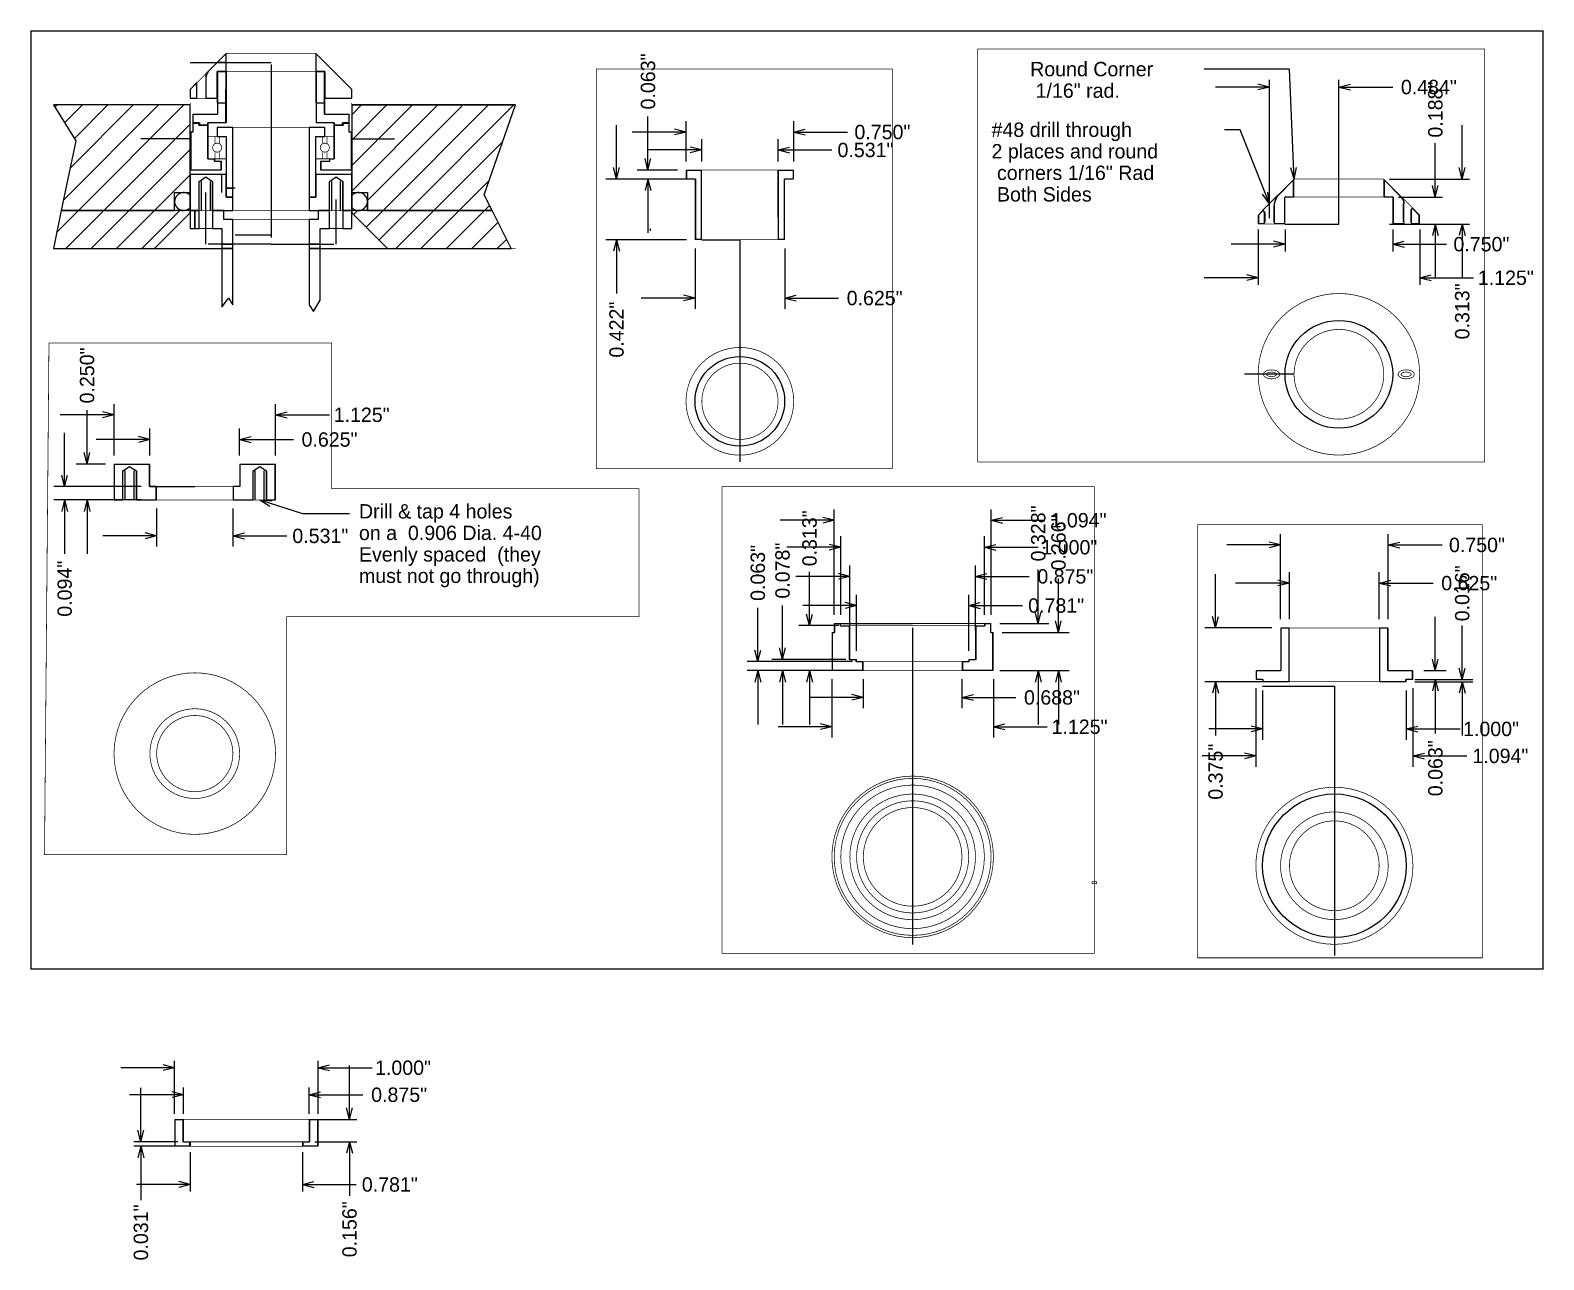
# Model space of a CAD drawing. Extents: x 6.1 to 72.1, y 39.6 to 86.4.
# Drawn here: x 6.09 to 16.63, y 39.6 to 48.16 of the extents above; entities that cross this region are included whole.
import ezdxf
from ezdxf.enums import TextEntityAlignment as Align

# ---------------------------------------------------------------- set-up
doc = ezdxf.new("R2010")
doc.units = 0
doc.linetypes.add('DOTS', pattern=[0])
doc.layers.add('LAYER01', color=7, linetype='CONTINUOUS')

# ---------------------------------------------------------------- blocks, each defined once
blk = doc.blocks.new('OPENARROW')
at = {"layer": 'LAYER01', "color": 0, "linetype": 'CONTINUOUS'}
for q in [(2, 0.5), (2, -0.5)]:
    blk.add_line((0, 0), q, dxfattribs=at)

msp = doc.modelspace()

# ---------------------------------------------------------------- linework, layer by layer
at = {"layer": 'LAYER01', "color": 0, "linetype": 'CONTINUOUS'}
for p, q in [((7.203, 47.938), (7.766, 47.938)), ((7.453, 47.875), (7.453, 47.516)), ((7.766, 47.922), (7.766, 46.719)), ((14.719, 47.766), (14.344, 47.766)), ((14.719, 46.852), (14.719, 47.816)), ((15.203, 46.852), (15.203, 47.816)), ((15.203, 47.766), (15.578, 47.766)), ((6.26, 47.625), (6.275, 47.641)), ((6.321, 46.979), (6.982, 47.641)), ((6.328, 47.517), (6.452, 47.641)), ((6.367, 47.202), (6.805, 47.641)), ((6.396, 47.408), (6.628, 47.641)), ((6.424, 46.906), (7.159, 47.641)), ((8.328, 47.042), (8.927, 47.641)), ((8.328, 47.219), (8.75, 47.641)), ((8.328, 47.396), (8.573, 47.641)), ((8.328, 47.573), (8.396, 47.641)), ((8.328, 47.641), (9.453, 47.641)), ((8.344, 47.641), (8.844, 47.641)), ((8.438, 46.975), (9.103, 47.641)), ((8.546, 46.906), (9.28, 47.641)), ((8.722, 46.906), (9.457, 47.641)), ((10.391, 47.188), (10.391, 47.562)), ((6.601, 46.906), (7.203, 47.508)), ((10.172, 47.125), (10.172, 47.5)), ((10.656, 47.453), (10.281, 47.453)), ((10.656, 47.248), (10.656, 47.528)), ((11.406, 47.248), (11.406, 47.528)), ((11.406, 47.453), (11.781, 47.453)), ((15.203, 46.812), (15.203, 47.5)), ((16.062, 47.125), (16.062, 47.5)), ((6.778, 46.906), (7.203, 47.331)), ((7.203, 47.406), (6.859, 47.406)), ((8.328, 47.406), (8.625, 47.406)), ((8.899, 46.906), (9.38, 47.387)), ((10.766, 47.248), (10.766, 47.403)), ((11.297, 47.248), (11.297, 47.403)), ((15.875, 47), (15.875, 47.375)), ((10.766, 47.328), (10.391, 47.328)), ((11.297, 47.328), (11.672, 47.328)), ((6.955, 46.906), (7.203, 47.155)), ((7.203, 47.172), (7.203, 47.203)), ((7.203, 47.156), (7.203, 47.172)), ((7.203, 47.156), (7.203, 47.172)), ((7.422, 47.031), (7.422, 47.156)), ((8.328, 47.156), (8.328, 47.172)), ((10.659, 47.125), (10.097, 47.125)), ((10.596, 47.188), (10.316, 47.188)), ((10.596, 47.125), (10.316, 47.125)), ((10.391, 47.125), (10.391, 46.75)), ((11.297, 46.859), (11.297, 47.188)), ((14.891, 47.125), (14.672, 46.906)), ((15.556, 47.125), (16.113, 47.125)), ((7.312, 46.672), (7.312, 47.031)), ((7.516, 47.062), (7.453, 47.062)), ((9.076, 46.906), (9.285, 47.115)), ((8.219, 46.672), (8.219, 46.984)), ((8.438, 46.906), (8.438, 46.969)), ((9.253, 46.906), (9.287, 46.941)), ((15.618, 47), (15.925, 47)), ((6.274, 46.756), (6.424, 46.906)), ((6.336, 46.641), (6.601, 46.906)), ((6.512, 46.641), (6.778, 46.906)), ((6.689, 46.641), (6.955, 46.906)), ((6.866, 46.641), (7.131, 46.906)), ((7.203, 46.891), (6.953, 46.641)), ((7.203, 46.906), (7.094, 46.906)), ((7.234, 46.906), (7.172, 46.906)), ((7.234, 46.781), (7.234, 46.906)), ((8.578, 46.641), (8.328, 46.891)), ((8.341, 46.878), (8.369, 46.906)), ((8.429, 46.79), (8.546, 46.906)), ((8.517, 46.701), (8.722, 46.906)), ((8.634, 46.641), (8.899, 46.906)), ((8.81, 46.641), (9.076, 46.906)), ((8.987, 46.641), (9.253, 46.906)), ((9.164, 46.641), (9.346, 46.823)), ((14.828, 46.812), (15.203, 46.812)), ((15.556, 46.812), (16.113, 46.812)), ((15.618, 46.812), (15.925, 46.812)), ((15.875, 46.812), (15.875, 46.438)), ((16.062, 46.812), (16.062, 46.438)), ((7.766, 46.734), (7.516, 46.734)), ((9.341, 46.641), (9.405, 46.705)), ((10.659, 46.703), (10.097, 46.703)), ((10.172, 46.703), (10.172, 46.328)), ((10.406, 46.781), (10.406, 46.766)), ((10.766, 46.703), (11.031, 46.703)), ((11.031, 46.703), (11.031, 45.156)), ((14.641, 46.773), (14.641, 46.388)), ((14.828, 46.773), (14.828, 46.622)), ((15.578, 46.773), (15.578, 46.622)), ((15.766, 46.773), (15.766, 46.388)), ((6.25, 46.641), (7.422, 46.641)), ((7.766, 46.672), (7.328, 46.672)), ((7.766, 46.672), (8.203, 46.672)), ((8.109, 46.641), (9.438, 46.641)), ((10.719, 46.643), (10.719, 46.222)), ((11.344, 46.643), (11.344, 46.222)), ((14.828, 46.672), (14.453, 46.672)), ((15.578, 46.672), (15.953, 46.672)), ((14.641, 46.438), (14.266, 46.438)), ((15.766, 46.438), (16.141, 46.438)), ((10.719, 46.297), (10.344, 46.297)), ((11.344, 46.297), (11.719, 46.297)), ((6.672, 45.201), (6.672, 45.559)), ((7.797, 45.201), (7.797, 45.559)), ((6.672, 45.484), (6.297, 45.484)), ((6.484, 45.141), (6.484, 45.516)), ((7.797, 45.484), (8.172, 45.484)), ((6.328, 44.984), (6.328, 45.359)), ((6.922, 45.201), (6.922, 45.388)), ((7.547, 45.201), (7.547, 45.388)), ((6.922, 45.312), (6.547, 45.312)), ((7.547, 45.312), (7.922, 45.312)), ((6.612, 45.141), (6.409, 45.141)), ((6.862, 44.984), (6.253, 44.984)), ((6.922, 44.984), (6.969, 44.984)), ((7.547, 44.984), (7.5, 44.984)), ((6.862, 44.891), (6.253, 44.891)), ((6.328, 44.891), (6.328, 44.516)), ((6.612, 44.891), (6.409, 44.891)), ((6.484, 44.891), (6.484, 44.516)), ((6.969, 44.831), (6.969, 44.566)), ((7.5, 44.831), (7.5, 44.566)), ((11.688, 44.091), (11.688, 44.825)), ((12.781, 44.091), (12.781, 44.825)), ((8.125, 44.797), (8.312, 44.797)), ((11.688, 44.75), (11.312, 44.75)), ((12.781, 44.75), (13.156, 44.75)), ((6.969, 44.641), (6.594, 44.641)), ((7.5, 44.641), (7.875, 44.641)), ((11.734, 44.091), (11.734, 44.638)), ((12.734, 44.091), (12.734, 44.638)), ((14.797, 44.06), (14.797, 44.653)), ((15.547, 44.06), (15.547, 44.653)), ((11.734, 44.562), (11.359, 44.562)), ((12.734, 44.562), (13.109, 44.562)), ((14.797, 44.578), (14.422, 44.578)), ((15.547, 44.578), (15.922, 44.578)), ((11.516, 44.016), (11.516, 44.391)), ((11.797, 43.982), (11.797, 44.434)), ((12.672, 43.982), (12.672, 44.434)), ((13.109, 44.031), (13.109, 44.406)), ((14.859, 44.06), (14.859, 44.388)), ((15.484, 44.06), (15.484, 44.388)), ((11.797, 44.359), (11.422, 44.359)), ((12.672, 44.359), (13.047, 44.359)), ((13.25, 43.969), (13.25, 44.344)), ((14.344, 44), (14.344, 44.375)), ((14.859, 44.312), (14.484, 44.312)), ((15.484, 44.312), (15.859, 44.312)), ((11.844, 43.841), (11.844, 44.231)), ((12.625, 43.841), (12.625, 44.231)), ((11.156, 43.766), (11.156, 44.141)), ((11.328, 43.781), (11.328, 44.156)), ((11.844, 44.156), (11.469, 44.156)), ((12.625, 44.156), (13, 44.156)), ((15.875, 43.703), (15.875, 44.078)), ((11.721, 44.016), (11.441, 44.016)), ((11.734, 44.031), (12.234, 44.031)), ((12.234, 44), (12.234, 41.797)), ((12.841, 44.031), (13.184, 44.031)), ((12.857, 43.969), (13.325, 43.969)), ((14.737, 44), (14.269, 44)), ((16.062, 43.641), (16.062, 44.016)), ((11.815, 43.766), (11.081, 43.766)), ((11.768, 43.781), (11.253, 43.781)), ((11.815, 43.703), (11.081, 43.703)), ((11.156, 43.703), (11.156, 43.328)), ((11.768, 43.703), (11.253, 43.703)), ((11.328, 43.703), (11.328, 43.328)), ((11.721, 43.703), (11.441, 43.703)), ((11.516, 43.703), (11.516, 43.328)), ((11.672, 43.643), (11.672, 43.237)), ((11.891, 43.643), (11.891, 43.441)), ((12.578, 43.643), (12.578, 43.441)), ((12.797, 43.643), (12.797, 43.237)), ((12.841, 43.703), (13.184, 43.703)), ((12.857, 43.703), (13.325, 43.703)), ((13.109, 43.703), (13.109, 43.328)), ((13.25, 43.703), (13.25, 43.328)), ((15.794, 43.703), (15.95, 43.703)), ((14.737, 43.625), (14.269, 43.625)), ((14.344, 43.625), (14.344, 43.25)), ((14.625, 43.581), (14.625, 43.034)), ((14.672, 43.565), (14.672, 43.222)), ((15.672, 43.565), (15.672, 43.222)), ((15.719, 43.581), (15.719, 43.034)), ((15.732, 43.641), (16.137, 43.641)), ((15.732, 43.625), (16.137, 43.625)), ((15.794, 43.641), (15.95, 43.641)), ((15.875, 43.641), (15.875, 43.266)), ((16.062, 43.625), (16.062, 43.25)), ((11.891, 43.516), (11.516, 43.516)), ((12.578, 43.516), (12.953, 43.516)), ((11.672, 43.312), (11.297, 43.312)), ((12.797, 43.312), (13.172, 43.312)), ((14.672, 43.297), (14.297, 43.297)), ((15.672, 43.297), (16.047, 43.297)), ((14.625, 43.109), (14.25, 43.109)), ((15.719, 43.109), (16.094, 43.109)), ((7.094, 40.938), (6.719, 40.938)), ((7.094, 40.618), (7.094, 40.987)), ((8.094, 40.618), (8.094, 40.987)), ((8.094, 40.938), (8.469, 40.938)), ((8.312, 40.578), (8.312, 40.953)), ((6.859, 40.422), (6.859, 40.797)), ((7.156, 40.618), (7.156, 40.8)), ((8.031, 40.618), (8.031, 40.8)), ((7.156, 40.75), (6.781, 40.75)), ((8.031, 40.75), (8.406, 40.75)), ((8.071, 40.578), (8.363, 40.578)), ((7.116, 40.422), (6.809, 40.422)), ((7.116, 40.391), (6.809, 40.391)), ((6.859, 40.391), (6.859, 40.016)), ((7.172, 40.422), (7.203, 40.422)), ((7.203, 40.391), (7.172, 40.391)), ((7.203, 40.422), (7.203, 40.391)), ((8.094, 40.391), (8.016, 40.391)), ((8.071, 40.422), (8.363, 40.422)), ((8.312, 40.422), (8.312, 40.047)), ((7.203, 40.351), (7.203, 40.075)), ((7.984, 40.351), (7.984, 40.075)), ((7.203, 40.125), (6.828, 40.125)), ((7.984, 40.125), (8.359, 40.125))]:
    msp.add_line(p, q, dxfattribs=at)
at = {"layer": 'LAYER01', "color": 0, "linetype": 'DOTS'}
for p, q in [((7.266, 47.109), (7.312, 47.141)), ((7.312, 47.141), (7.359, 47.109)), ((8.172, 47.109), (8.219, 47.141)), ((8.219, 47.141), (8.266, 47.109)), ((7.266, 46.906), (7.266, 47.109)), ((7.281, 46.906), (7.281, 47.109)), ((7.344, 46.906), (7.344, 47.109)), ((7.359, 46.906), (7.359, 47.109)), ((8.172, 46.906), (8.172, 47.109)), ((8.188, 46.906), (8.188, 47.109)), ((8.25, 46.906), (8.25, 47.109)), ((8.266, 46.906), (8.266, 47.109)), ((14.891, 45.766), (14.547, 45.766)), ((6.734, 45.094), (6.781, 45.125)), ((6.781, 45.125), (6.828, 45.094)), ((7.641, 45.094), (7.688, 45.125)), ((7.688, 45.125), (7.734, 45.094)), ((6.734, 44.891), (6.734, 45.094)), ((6.75, 44.891), (6.75, 45.094)), ((6.812, 44.891), (6.812, 45.094)), ((6.828, 44.891), (6.828, 45.094)), ((7.641, 44.891), (7.641, 45.094)), ((7.656, 44.891), (7.656, 45.094)), ((7.719, 44.891), (7.719, 45.094)), ((7.734, 44.891), (7.734, 45.094)), ((6.969, 44.984), (7.234, 44.984)), ((14.672, 43.594), (15.172, 43.594)), ((15.172, 43.594), (15.172, 41.719))]:
    msp.add_line(p, q, dxfattribs=at)
at = {"layer": 'LAYER01', "color": 0, "linetype": 'CONTINUOUS'}
for points, const_width in [([(6.094, 48.156), (16.625, 48.156), (16.625, 41.625), (6.094, 41.625)], 0.01), ([(10.031, 47.891), (12.094, 47.891), (12.094, 45.109), (10.031, 45.109)], 0.005), ([(14.791, 45.766), (14.79, 45.771), (14.787, 45.776), (14.783, 45.781), (14.778, 45.786), (14.771, 45.79), (14.763, 45.793), (14.754, 45.795), (14.744, 45.796), (14.734, 45.797), (14.725, 45.796), (14.715, 45.795), (14.706, 45.793), (14.698, 45.79), (14.691, 45.786), (14.686, 45.781), (14.681, 45.776), (14.679, 45.771), (14.678, 45.766), (14.679, 45.76), (14.681, 45.755), (14.686, 45.75), (14.691, 45.746), (14.698, 45.742), (14.706, 45.739), (14.715, 45.736), (14.725, 45.735), (14.734, 45.734), (14.744, 45.735), (14.754, 45.736), (14.763, 45.739), (14.771, 45.742), (14.778, 45.746), (14.783, 45.75), (14.787, 45.755), (14.79, 45.76)], 0.005), ([(14.769, 45.766), (14.769, 45.768), (14.767, 45.771), (14.765, 45.773), (14.761, 45.776), (14.757, 45.778), (14.752, 45.779), (14.746, 45.78), (14.74, 45.781), (14.734, 45.781), (14.728, 45.781), (14.722, 45.78), (14.717, 45.779), (14.712, 45.778), (14.708, 45.776), (14.704, 45.773), (14.702, 45.771), (14.7, 45.768), (14.699, 45.766), (14.7, 45.763), (14.702, 45.76), (14.704, 45.758), (14.708, 45.756), (14.712, 45.754), (14.717, 45.752), (14.722, 45.751), (14.728, 45.75), (14.734, 45.75), (14.74, 45.75), (14.746, 45.751), (14.752, 45.752), (14.757, 45.754), (14.761, 45.756), (14.765, 45.758), (14.767, 45.76), (14.769, 45.763)], 0.005), ([(15.728, 45.766), (15.727, 45.771), (15.725, 45.776), (15.721, 45.781), (15.715, 45.786), (15.708, 45.79), (15.7, 45.793), (15.691, 45.795), (15.682, 45.796), (15.672, 45.797), (15.662, 45.796), (15.653, 45.795), (15.644, 45.793), (15.636, 45.79), (15.629, 45.786), (15.623, 45.781), (15.619, 45.776), (15.616, 45.771), (15.616, 45.766), (15.616, 45.76), (15.619, 45.755), (15.623, 45.75), (15.629, 45.746), (15.636, 45.742), (15.644, 45.739), (15.653, 45.736), (15.662, 45.735), (15.672, 45.734), (15.682, 45.735), (15.691, 45.736), (15.7, 45.739), (15.708, 45.742), (15.715, 45.746), (15.721, 45.75), (15.725, 45.755), (15.727, 45.76)], 0.005), ([(15.707, 45.766), (15.706, 45.768), (15.705, 45.771), (15.702, 45.773), (15.699, 45.776), (15.694, 45.778), (15.689, 45.779), (15.684, 45.78), (15.678, 45.781), (15.672, 45.781), (15.666, 45.781), (15.66, 45.78), (15.654, 45.779), (15.649, 45.778), (15.645, 45.776), (15.642, 45.773), (15.639, 45.771), (15.637, 45.768), (15.637, 45.766), (15.637, 45.763), (15.639, 45.76), (15.642, 45.758), (15.645, 45.756), (15.649, 45.754), (15.654, 45.752), (15.66, 45.751), (15.666, 45.75), (15.672, 45.75), (15.678, 45.75), (15.684, 45.751), (15.689, 45.752), (15.694, 45.754), (15.699, 45.756), (15.702, 45.758), (15.705, 45.76), (15.706, 45.763)], 0.005), ([(10.906, 44.984), (13.5, 44.984), (13.5, 41.734), (10.906, 41.734)], 0.005), ([(14.219, 44.719), (16.203, 44.719), (16.203, 41.703), (14.219, 41.703)], 0.005), ([(13.484, 42.234), (13.516, 42.234), (13.516, 42.219), (13.484, 42.219)], 0.005)]:
    msp.add_lwpolyline(points, close=True, dxfattribs=dict(at, const_width=const_width))
at = {"layer": 'LAYER01', "color": 0, "linetype": 'CONTINUOUS', "const_width": 0.005}
for points in [[(7.203, 47.75), (7.453, 48)], [(7.203, 47.75), (7.453, 48)], [(7.453, 48), (7.203, 47.75)], [(7.453, 47.875), (7.453, 48)], [(7.453, 48), (8.078, 48)], [(7.453, 48), (7.453, 47.75)], [(8.328, 47.75), (8.078, 48)], [(8.078, 48), (8.078, 47.75)], [(7.312, 47.859), (7.312, 47.688)], [(7.391, 47.875), (7.453, 47.875)], [(7.391, 47.688), (7.391, 47.875)], [(7.391, 47.688), (7.391, 47.875)], [(7.391, 47.875), (7.453, 47.875)], [(8.078, 47.875), (7.453, 47.875)], [(8.141, 47.875), (8.078, 47.875)], [(8.141, 47.688), (8.141, 47.875)], [(7.203, 47.688), (7.203, 47.75)], [(7.203, 47.75), (7.203, 47.688)], [(7.203, 47.688), (7.203, 47.75)], [(7.203, 47.688), (7.203, 47.75)], [(7.203, 47.75), (7.203, 47.688)], [(7.25, 47.797), (7.25, 47.688)], [(7.25, 47.766), (7.25, 47.703)], [(7.25, 47.766), (7.25, 47.703)], [(7.312, 47.703), (7.312, 47.812)], [(7.453, 47.75), (7.453, 47.516)], [(8.078, 47.516), (8.078, 47.75)], [(8.328, 47.75), (8.328, 47.688)], [(7.203, 47.688), (7.391, 47.688)], [(7.203, 47.688), (7.391, 47.688)], [(7.391, 47.688), (7.203, 47.688)], [(7.203, 47.578), (7.203, 47.656)], [(7.391, 47.578), (7.391, 47.688)], [(8.141, 47.688), (8.141, 47.578)], [(8.328, 47.688), (8.141, 47.688)], [(8.328, 47.578), (8.328, 47.656)], [(6.406, 47.391), (6.25, 47.641)], [(7.203, 47.641), (6.25, 47.641)], [(6.281, 47.641), (7.203, 47.641)], [(7.188, 47.641), (6.719, 47.641)], [(7.219, 47.516), (7.219, 47.578)], [(7.219, 47.578), (7.391, 47.578)], [(8.141, 47.578), (8.312, 47.578)], [(8.312, 47.516), (8.312, 47.578)], [(8.328, 47.641), (9.469, 47.641)], [(9.469, 47.641), (9.25, 47.016)], [(7.219, 47.453), (7.203, 47.453)], [(7.203, 47.453), (7.203, 47.188)], [(7.219, 47.516), (7.219, 47.453)], [(7.219, 47.516), (7.266, 47.516)], [(7.266, 47.516), (7.266, 47.5)], [(7.328, 47.5), (7.266, 47.5)], [(7.328, 47.516), (7.453, 47.516)], [(7.328, 47.5), (7.328, 47.516)], [(7.328, 47.266), (7.328, 47.5)], [(7.453, 47.484), (7.391, 47.484)], [(7.391, 47.484), (7.391, 47.422)], [(7.453, 47.484), (7.5, 47.484)], [(7.5, 47.156), (7.5, 47.484)], [(7.5, 47.484), (8.031, 47.484)], [(8.031, 47.156), (8.031, 47.484)], [(8.141, 47.484), (8.031, 47.484)], [(8.203, 47.516), (8.078, 47.516)], [(8.141, 47.422), (8.141, 47.484)], [(8.203, 47.5), (8.203, 47.516)], [(8.266, 47.5), (8.203, 47.5)], [(8.203, 47.5), (8.203, 47.266)], [(8.266, 47.516), (8.266, 47.5)], [(8.312, 47.516), (8.266, 47.516)], [(8.312, 47.453), (8.312, 47.516)], [(8.328, 47.453), (8.312, 47.453)], [(8.328, 47.438), (8.328, 47.453)], [(8.328, 47.188), (8.328, 47.438)], [(6.25, 46.641), (6.406, 47.391)], [(7.328, 47.422), (7.328, 47.266)], [(7.453, 47.422), (7.328, 47.422)], [(7.328, 47.266), (7.328, 47.422)], [(7.375, 47.375), (7.375, 47.422)], [(7.406, 47.375), (7.406, 47.422)], [(7.453, 47.266), (7.453, 47.422)], [(7.453, 47.156), (7.453, 47.422)], [(8.078, 47.422), (8.078, 47.266)], [(8.078, 47.156), (8.078, 47.422)], [(8.078, 47.422), (8.078, 47.234)], [(8.203, 47.422), (8.078, 47.422)], [(8.125, 47.375), (8.125, 47.422)], [(8.156, 47.375), (8.156, 47.422)], [(7.375, 47.266), (7.328, 47.266)], [(7.344, 47.266), (7.328, 47.266)], [(7.328, 47.266), (7.453, 47.266)], [(7.375, 47.266), (7.344, 47.266)], [(7.375, 47.312), (7.375, 47.266)], [(7.375, 47.25), (7.375, 47.266)], [(7.422, 47.25), (7.375, 47.25)], [(7.406, 47.312), (7.406, 47.266)], [(7.422, 47.188), (7.422, 47.25)], [(8.078, 47.266), (8.203, 47.266)], [(8.109, 47.25), (8.109, 47.188)], [(8.172, 47.25), (8.109, 47.25)], [(8.125, 47.312), (8.125, 47.266)], [(8.156, 47.312), (8.156, 47.266)], [(8.172, 47.266), (8.172, 47.25)], [(8.203, 47.266), (8.172, 47.266)], [(7.203, 47.188), (7.203, 47.172)], [(7.203, 47.188), (7.422, 47.188)], [(7.203, 47.156), (7.203, 47.031)], [(7.203, 47.156), (7.453, 47.156)], [(7.453, 47.156), (7.453, 47)], [(7.5, 47.156), (7.5, 46.906)], [(8.031, 47.156), (8.031, 47)], [(8.078, 47.156), (8.078, 47)], [(8.078, 47.156), (8.328, 47.156)], [(8.109, 47.188), (8.203, 47.188)], [(8.156, 47.188), (8.312, 47.188)], [(8.312, 47.188), (8.328, 47.188)], [(8.328, 47.156), (8.328, 47.031)], [(10.656, 47.188), (10.656, 47.125)], [(10.719, 47.188), (10.656, 47.188)], [(10.719, 47.125), (10.656, 47.125)], [(10.719, 47.188), (10.766, 47.188)], [(10.719, 46.859), (10.719, 47.125)], [(10.719, 47.125), (10.719, 46.938)], [(10.766, 46.703), (10.766, 47.188)], [(10.766, 46.859), (10.766, 47.188)], [(10.766, 47.188), (11.297, 47.188)], [(11.406, 47.188), (11.297, 47.188)], [(11.297, 47.188), (11.297, 46.703)], [(11.406, 47.125), (11.344, 47.125)], [(11.344, 46.859), (11.344, 47.125)], [(11.344, 47.125), (11.344, 46.938)], [(11.406, 47.125), (11.406, 47.188)], [(14.641, 46.875), (14.891, 47.125)], [(14.891, 47.125), (14.891, 47)], [(14.891, 47), (14.891, 47.125)], [(14.891, 47.125), (15.516, 47.125)], [(15.766, 46.875), (15.516, 47.125)], [(15.766, 46.875), (15.516, 47.125)], [(15.516, 47.125), (15.516, 47)], [(15.516, 47.125), (15.516, 47)], [(7.094, 47.031), (7.203, 47.031)], [(7.094, 46.906), (7.094, 47.031)], [(7.203, 46.906), (7.203, 47.031)], [(8.438, 47.031), (8.328, 47.031)], [(8.328, 47.031), (8.328, 46.906)], [(8.438, 46.969), (8.438, 47.031)], [(8.438, 47.031), (8.438, 46.906)], [(9.25, 47.016), (9.438, 46.641)], [(7.203, 46.906), (7.094, 46.906)], [(7.203, 46.781), (7.203, 46.906)], [(7.203, 46.906), (8.328, 46.906)], [(7.266, 46.781), (7.266, 46.906)], [(7.359, 46.781), (7.359, 46.906)], [(7.438, 46.844), (7.438, 46.906)], [(7.453, 47), (7.5, 47)], [(8.078, 47), (8.031, 47)], [(8.031, 47), (8.031, 46.906)], [(8.094, 46.844), (8.094, 46.906)], [(8.172, 46.781), (8.172, 46.906)], [(8.266, 46.781), (8.266, 46.906)], [(8.438, 46.906), (8.328, 46.906)], [(8.328, 46.906), (8.438, 46.906)], [(8.328, 46.781), (8.328, 46.906)], [(14.672, 46.906), (14.641, 46.875)], [(14.672, 46.906), (14.641, 46.875)], [(14.75, 46.938), (14.75, 46.828)], [(14.75, 46.938), (14.75, 46.828)], [(14.891, 47), (14.828, 47)], [(14.828, 47), (14.891, 47)], [(14.828, 47), (14.828, 46.812)], [(15.516, 47), (14.891, 47)], [(15.516, 47), (15.578, 47)], [(15.578, 47), (15.516, 47)], [(15.578, 47), (15.578, 46.812)], [(15.578, 46.812), (15.578, 47)], [(15.656, 46.953), (15.656, 46.828)], [(15.703, 46.906), (15.703, 46.828)], [(7.203, 46.891), (6.953, 46.641)], [(7.5, 46.844), (7.438, 46.844)], [(7.5, 46.844), (8.031, 46.844)], [(7.5, 46.844), (7.5, 46.25)], [(8.031, 46.844), (8.094, 46.844)], [(8.031, 46.844), (8.031, 46.25)], [(8.578, 46.641), (8.328, 46.891)], [(10.719, 46.859), (10.719, 46.703)], [(11.344, 46.859), (11.344, 46.703)], [(14.641, 46.875), (14.641, 46.812)], [(14.641, 46.812), (14.672, 46.812)], [(14.641, 46.812), (14.828, 46.812)], [(14.828, 46.812), (14.641, 46.812)], [(14.688, 46.828), (14.688, 46.891)], [(15.578, 46.812), (15.766, 46.812)], [(15.766, 46.812), (15.578, 46.812)], [(15.766, 46.812), (15.766, 46.875)], [(15.766, 46.875), (15.766, 46.812)], [(7.203, 46.781), (7.422, 46.781)], [(7.422, 46.781), (7.422, 46.234)], [(8.109, 46.781), (8.328, 46.781)], [(8.109, 46.781), (8.109, 46.281)], [(8.266, 46.781), (8.328, 46.781)], [(10.719, 46.703), (10.766, 46.703)], [(10.766, 46.703), (11.297, 46.703)], [(11.344, 46.703), (11.297, 46.703)], [(6.953, 46.641), (6.25, 46.641)], [(6.953, 46.641), (7.422, 46.641)], [(8.109, 46.641), (8.578, 46.641)], [(8.578, 46.641), (9.469, 46.641)], [(7.469, 46.297), (7.422, 46.234)], [(7.5, 46.25), (7.469, 46.297)], [(8.062, 46.203), (8.109, 46.281)], [(8.031, 46.25), (8.062, 46.203)], [(6.672, 45.141), (6.922, 45.141)], [(6.672, 45.141), (6.672, 45.016)], [(6.922, 45.141), (6.922, 44.984)], [(7.547, 45.141), (7.797, 45.141)], [(7.547, 45.141), (7.547, 44.984)], [(7.797, 45.141), (7.797, 45.016)], [(6.672, 44.891), (6.672, 45.016)], [(7.797, 45.016), (7.797, 44.891)], [(6.969, 44.984), (6.969, 44.891)], [(7.5, 44.984), (6.969, 44.984)], [(7.5, 44.984), (7.5, 44.891)], [(6.672, 44.891), (7.797, 44.891)], [(11.688, 43.969), (11.672, 43.969)], [(11.672, 43.969), (11.672, 43.703)], [(11.734, 44.031), (11.688, 44.031)], [(11.688, 44.031), (11.688, 43.969)], [(11.734, 44.031), (11.734, 44.016)], [(12.734, 44.031), (11.734, 44.031)], [(11.797, 44.016), (11.734, 44.016)], [(11.797, 43.781), (11.797, 44.016)], [(11.797, 44.016), (12.672, 44.016)], [(12.672, 44.016), (12.672, 43.781)], [(12.734, 44.016), (12.672, 44.016)], [(12.734, 44.031), (12.781, 44.031)], [(12.734, 44.031), (12.734, 44.016)], [(12.781, 43.969), (12.781, 44.031)], [(12.797, 43.969), (12.781, 43.969)], [(12.797, 43.953), (12.797, 43.969)], [(14.797, 43.812), (14.797, 44)], [(14.797, 44), (14.859, 44)], [(14.859, 43.625), (14.859, 44)], [(15.484, 44), (14.859, 44)], [(15.547, 44), (15.484, 44)], [(15.484, 43.625), (15.484, 44)], [(15.547, 43.812), (15.547, 44)], [(11.797, 43.938), (11.797, 43.781)], [(11.797, 43.781), (11.797, 43.938)], [(12.797, 43.703), (12.797, 43.953)], [(11.812, 43.781), (11.797, 43.781)], [(11.844, 43.781), (11.812, 43.781)], [(11.844, 43.766), (11.844, 43.781)], [(11.891, 43.766), (11.844, 43.766)], [(11.891, 43.703), (11.891, 43.766)], [(11.891, 43.766), (12.578, 43.766)], [(12.625, 43.766), (12.578, 43.766)], [(12.578, 43.766), (12.578, 43.703)], [(12.625, 43.781), (12.625, 43.766)], [(12.672, 43.781), (12.625, 43.781)], [(14.797, 43.703), (14.797, 43.812)], [(15.547, 43.812), (15.547, 43.703)], [(11.672, 43.703), (11.891, 43.703)], [(11.891, 43.703), (12.578, 43.703)], [(12.578, 43.703), (12.672, 43.703)], [(12.625, 43.703), (12.781, 43.703)], [(12.781, 43.703), (12.797, 43.703)], [(14.625, 43.703), (14.797, 43.703)], [(14.625, 43.703), (14.625, 43.641)], [(14.672, 43.641), (14.625, 43.641)], [(14.672, 43.641), (14.625, 43.641)], [(14.672, 43.625), (14.672, 43.641)], [(15.547, 43.703), (15.719, 43.703)], [(15.672, 43.641), (15.719, 43.641)], [(15.672, 43.625), (15.672, 43.641)], [(15.719, 43.703), (15.719, 43.641)], [(15.672, 43.625), (14.672, 43.625)], [(7.094, 40.578), (7.156, 40.578)], [(7.094, 40.391), (7.094, 40.578)], [(7.094, 40.391), (7.094, 40.578)], [(7.156, 40.422), (7.156, 40.578)], [(7.156, 40.578), (8.031, 40.578)], [(8.031, 40.422), (8.031, 40.578)], [(8.094, 40.578), (8.031, 40.578)], [(8.094, 40.391), (8.094, 40.578)], [(7.094, 40.391), (7.172, 40.391)], [(7.172, 40.391), (7.094, 40.391)], [(7.094, 40.391), (7.156, 40.391)], [(7.172, 40.422), (7.156, 40.422)], [(7.172, 40.422), (7.203, 40.422)], [(8.016, 40.422), (7.172, 40.422)], [(7.203, 40.391), (7.172, 40.391)], [(7.172, 40.391), (8.016, 40.391)], [(7.203, 40.422), (7.203, 40.391)], [(7.984, 40.422), (7.984, 40.391)], [(8.016, 40.422), (7.984, 40.422)], [(7.984, 40.391), (8.016, 40.391)], [(8.016, 40.422), (8.031, 40.422)], [(8.016, 40.391), (8.094, 40.391)]]:
    msp.add_lwpolyline(points, dxfattribs=at)
at = {"layer": 'LAYER01', "color": 0, "linetype": 'CONTINUOUS'}
for points in [[(7.453, 48), (7.391, 47.938), (7.453, 47.938)], [(8.078, 48), (8.078, 47.875), (8.141, 47.875), (8.141, 47.688), (8.328, 47.688), (8.328, 47.75)], [(7.451, 47.75), (7.453, 47.75), (7.453, 47.873), (7.393, 47.873), (7.393, 47.578), (7.391, 47.578), (7.391, 47.576), (7.221, 47.576), (7.221, 47.518), (7.266, 47.518), (7.266, 47.516), (7.268, 47.516), (7.268, 47.502), (7.326, 47.502), (7.326, 47.516), (7.328, 47.516), (7.328, 47.518), (7.451, 47.518)], [(7.391, 47.875), (7.453, 47.875), (7.453, 47.938), (7.391, 47.938), (7.312, 47.859), (7.312, 47.688), (7.391, 47.688)], [(7.453, 47.875), (7.391, 47.875), (7.391, 47.656), (7.453, 47.656)], [(8.141, 47.875), (8.078, 47.875), (8.078, 47.656), (8.141, 47.656)], [(8.138, 47.578), (8.138, 47.873), (8.081, 47.873), (8.081, 47.518), (8.203, 47.518), (8.203, 47.516), (8.206, 47.516), (8.206, 47.502), (8.263, 47.502), (8.263, 47.516), (8.266, 47.516), (8.266, 47.518), (8.31, 47.518), (8.31, 47.576), (8.141, 47.576), (8.141, 47.578)], [(7.25, 47.797), (7.203, 47.75), (7.203, 47.688), (7.25, 47.688)], [(7.203, 47.641), (6.25, 47.641), (6.406, 47.391), (6.305, 46.906), (7.094, 46.906), (7.094, 47.031), (7.203, 47.031), (7.203, 47.156)], [(9.469, 47.641), (8.328, 47.641), (8.328, 47.031), (8.438, 47.031), (8.438, 46.906), (9.305, 46.906), (9.25, 47.016)], [(7.326, 47.498), (7.266, 47.498), (7.266, 47.5), (7.263, 47.5), (7.263, 47.513), (7.221, 47.513), (7.221, 47.453), (7.219, 47.453), (7.219, 47.451), (7.206, 47.451), (7.206, 47.19), (7.419, 47.19), (7.419, 47.248), (7.375, 47.248), (7.375, 47.25), (7.372, 47.25), (7.372, 47.263), (7.328, 47.263), (7.328, 47.266), (7.326, 47.266)], [(7.5, 47.484), (7.391, 47.484), (7.391, 47.422), (7.453, 47.422), (7.453, 47.062), (7.5, 47.062)], [(8.078, 47.422), (8.141, 47.422), (8.141, 47.484), (8.031, 47.484), (8.031, 47), (8.078, 47)], [(8.326, 47.451), (8.312, 47.451), (8.312, 47.453), (8.31, 47.453), (8.31, 47.513), (8.268, 47.513), (8.268, 47.5), (8.266, 47.5), (8.266, 47.498), (8.206, 47.498), (8.206, 47.266), (8.203, 47.266), (8.203, 47.263), (8.174, 47.263), (8.174, 47.25), (8.172, 47.25), (8.172, 47.248), (8.112, 47.248), (8.112, 47.19), (8.326, 47.19)], [(7.5, 47), (7.453, 47), (7.453, 47.156), (7.203, 47.156), (7.203, 46.906), (7.266, 46.906), (7.266, 47.109), (7.312, 47.141), (7.359, 47.109), (7.359, 46.906), (7.5, 46.906)], [(8.172, 47.109), (8.219, 47.141), (8.266, 47.109), (8.266, 46.906), (8.328, 46.906), (8.328, 47.156), (8.078, 47.156), (8.078, 47), (8.031, 47), (8.031, 46.906), (8.172, 46.906)], [(10.763, 47.185), (10.659, 47.185), (10.659, 47.127), (10.719, 47.127), (10.719, 47.125), (10.721, 47.125), (10.721, 46.706), (10.763, 46.706)], [(11.404, 47.185), (11.299, 47.185), (11.299, 46.706), (11.341, 46.706), (11.341, 47.125), (11.344, 47.125), (11.344, 47.127), (11.404, 47.127)], [(7.5, 47.062), (7.453, 47.062), (7.453, 47), (7.5, 47)], [(7.203, 46.891), (7.203, 46.906), (6.305, 46.906), (6.25, 46.641), (6.953, 46.641)], [(7.234, 46.906), (7.203, 46.906), (7.203, 46.781), (7.234, 46.781)], [(7.266, 46.906), (7.234, 46.906), (7.234, 46.781), (7.266, 46.781)], [(7.5, 46.844), (7.438, 46.844), (7.438, 46.906), (7.359, 46.906), (7.359, 46.781), (7.422, 46.781), (7.422, 46.672), (7.5, 46.672)], [(8.109, 46.781), (8.172, 46.781), (8.172, 46.906), (8.094, 46.906), (8.094, 46.844), (8.031, 46.844), (8.031, 46.672), (8.109, 46.672)], [(8.328, 46.906), (8.266, 46.906), (8.266, 46.781), (8.328, 46.781)], [(9.305, 46.906), (8.328, 46.906), (8.328, 46.891), (8.578, 46.641), (9.438, 46.641)], [(14.69, 46.891), (14.685, 46.891), (14.685, 46.828), (14.69, 46.828)], [(7.5, 46.672), (7.422, 46.672), (7.422, 46.641), (7.5, 46.641)], [(7.5, 46.641), (7.422, 46.641), (7.422, 46.234), (7.469, 46.297), (7.5, 46.25)], [(8.109, 46.672), (8.031, 46.672), (8.031, 46.641), (8.109, 46.641)], [(8.109, 46.641), (8.031, 46.641), (8.031, 46.25), (8.062, 46.203), (8.109, 46.281)], [(6.734, 45.094), (6.781, 45.125), (6.828, 45.094), (6.828, 44.893), (6.966, 44.893), (6.966, 44.984), (6.919, 44.984), (6.919, 45.138), (6.674, 45.138), (6.674, 44.893), (6.734, 44.893)], [(7.641, 45.094), (7.688, 45.125), (7.734, 45.094), (7.734, 44.893), (7.794, 44.893), (7.794, 45.138), (7.549, 45.138), (7.549, 44.984), (7.503, 44.984), (7.503, 44.893), (7.641, 44.893)], [(11.794, 44.013), (11.734, 44.013), (11.734, 44.016), (11.732, 44.016), (11.732, 44.029), (11.69, 44.029), (11.69, 43.969), (11.688, 43.969), (11.688, 43.966), (11.674, 43.966), (11.674, 43.706), (11.888, 43.706), (11.888, 43.763), (11.844, 43.763), (11.844, 43.766), (11.841, 43.766), (11.841, 43.779), (11.797, 43.779), (11.797, 43.781), (11.794, 43.781)], [(12.794, 43.966), (12.781, 43.966), (12.781, 43.969), (12.779, 43.969), (12.779, 44.029), (12.737, 44.029), (12.737, 44.016), (12.734, 44.016), (12.734, 44.013), (12.674, 44.013), (12.674, 43.781), (12.672, 43.781), (12.672, 43.779), (12.627, 43.779), (12.627, 43.766), (12.625, 43.766), (12.625, 43.763), (12.581, 43.763), (12.581, 43.706), (12.794, 43.706)], [(14.857, 43.998), (14.799, 43.998), (14.799, 43.703), (14.797, 43.703), (14.797, 43.701), (14.627, 43.701), (14.627, 43.643), (14.672, 43.643), (14.672, 43.641), (14.674, 43.641), (14.674, 43.627), (14.857, 43.627)], [(15.544, 43.998), (15.487, 43.998), (15.487, 43.627), (15.669, 43.627), (15.669, 43.641), (15.672, 43.641), (15.672, 43.643), (15.716, 43.643), (15.716, 43.701), (15.547, 43.701), (15.547, 43.703), (15.544, 43.703)], [(7.154, 40.576), (7.096, 40.576), (7.096, 40.393), (7.201, 40.393), (7.201, 40.419), (7.156, 40.419), (7.156, 40.422), (7.154, 40.422)], [(8.091, 40.576), (8.034, 40.576), (8.034, 40.422), (8.031, 40.422), (8.031, 40.419), (7.987, 40.419), (7.987, 40.393), (8.091, 40.393)]]:
    msp.add_lwpolyline(points, close=True, dxfattribs=at)
at = {"layer": 'LAYER01', "color": 0, "linetype": 'DOTS', "const_width": 0.005}
for points in [[(12.688, 48.031), (16.219, 48.031), (16.219, 45.156), (12.688, 45.156)], [(8.188, 45.984), (8.188, 44.969), (10.328, 44.969), (10.328, 44.078), (7.875, 44.078), (7.875, 42.422), (6.188, 42.422), (6.219, 45.984)]]:
    msp.add_lwpolyline(points, close=True, dxfattribs=at)
at = {"layer": 'LAYER01', "color": 0, "linetype": 'CONTINUOUS', "const_width": 0.005}
for points in [[(7.359, 47.906, 0.205258), (7.312, 47.812, 0.205258)], [(7.25, 47.766, 0.414214), (7.234, 47.781, 0.414214)], [(7.234, 47.688, 0.414214), (7.25, 47.703, 0.414214)], [(7.312, 47.703, 0.414214), (7.328, 47.688, 0.414214)], [(7.422, 47.344, 1), (7.359, 47.344, 1), (7.422, 47.344, 1)], [(8.172, 47.344, 1), (8.109, 47.344, 1), (8.172, 47.344, 1)], [(7.208, 47.003, 3.302776), (7.208, 46.934, 3.302776)], [(8.323, 46.934, 3.302776), (8.323, 47.003, 3.302776)], [(14.781, 47.016, 0.162278), (14.75, 46.938, 0.162278)], [(14.688, 46.891, 0.414214), (14.672, 46.906, 0.414214)], [(15.66, 46.953, 0.198912), (15.641, 47, 0.198912)], [(15.719, 46.922, 0.414214), (15.703, 46.906, 0.414214)], [(14.672, 46.812, 0.414214), (14.688, 46.828, 0.414214)], [(14.75, 46.828, 0.414214), (14.766, 46.812, 0.414214)], [(15.641, 46.812, 0.414214), (15.656, 46.828, 0.414214)], [(15.703, 46.828, 0.414214), (15.719, 46.812, 0.414214)], [(15.766, 45.766, 1), (14.641, 45.766, 1), (15.766, 45.766, 1)], [(15.516, 45.766, 1), (14.891, 45.766, 1), (15.516, 45.766, 1)], [(11.406, 45.578, 1), (10.656, 45.578, 1), (11.406, 45.578, 1)], [(11.297, 45.578, 1), (10.766, 45.578, 1), (11.297, 45.578, 1)], [(7.797, 43.125, 1), (6.672, 43.125, 1), (7.797, 43.125, 1)], [(7.547, 43.125, 1), (6.922, 43.125, 1), (7.547, 43.125, 1)], [(7.5, 43.125, 1), (6.969, 43.125, 1), (7.5, 43.125, 1)], [(12.797, 42.406, 1), (11.672, 42.406, 1), (12.797, 42.406, 1)], [(12.781, 42.406, 1), (11.688, 42.406, 1), (12.781, 42.406, 1)], [(12.734, 42.406, 1), (11.734, 42.406, 1), (12.734, 42.406, 1)], [(12.672, 42.406, 1), (11.797, 42.406, 1), (12.672, 42.406, 1)], [(12.625, 42.406, 1), (11.844, 42.406, 1), (12.625, 42.406, 1)], [(15.719, 42.344, 1), (14.625, 42.344, 1), (15.719, 42.344, 1)], [(12.578, 42.406, 1), (11.891, 42.406, 1), (12.578, 42.406, 1)], [(15.547, 42.344, 1), (14.797, 42.344, 1), (15.547, 42.344, 1)], [(15.484, 42.344, 1), (14.859, 42.344, 1), (15.484, 42.344, 1)]]:
    msp.add_lwpolyline(points, format="xyb", dxfattribs=at)
at = {"layer": 'LAYER01', "color": 0, "linetype": 'CONTINUOUS'}
for points in [[(14.891, 47.125), (14.859, 47.891), (14.266, 47.891)], [(14.719, 46.953), (14.516, 47.469), (14.406, 47.469)], [(7.688, 44.891), (7.984, 44.797), (8.125, 44.797)]]:
    msp.add_lwpolyline(points, dxfattribs=at)
for points in [[(7.203, 47.01, 0.69108), (7.094, 46.969, 0.69108), (7.203, 46.927)], [(8.438, 46.969, 0.69108), (8.328, 47.01), (8.328, 46.927, 0.69108)], [(14.888, 47.119), (14.783, 47.014, 0.161931), (14.752, 46.937), (14.752, 46.828, 0.414214), (14.766, 46.815), (14.826, 46.815), (14.826, 47), (14.828, 47), (14.828, 47.002), (14.888, 47.002)], [(15.654, 46.828), (15.654, 46.953), (15.658, 46.953, 0.198912), (15.639, 46.998), (15.518, 47.119), (15.518, 47.002), (15.578, 47.002), (15.578, 47), (15.581, 47), (15.581, 46.815), (15.653, 46.815, 0.205258), (15.659, 46.828)], [(15.718, 46.919, 0.392102), (15.706, 46.906), (15.706, 46.828, 0.414214), (15.719, 46.815), (15.763, 46.815), (15.763, 46.874)], [(14.685, 46.891, 0.392102), (14.673, 46.904), (14.643, 46.874), (14.643, 46.815), (14.672, 46.815, 0.414214), (14.685, 46.828)]]:
    msp.add_lwpolyline(points, format="xyb", close=True, dxfattribs=at)
at = {"layer": 'LAYER01', "color": 0, "linetype": 'DOTS'}
for centre, radius in [((15.203, 45.766), 0.375), ((11.031, 45.578), 0.312), ((15.172, 42.344), 0.5)]:
    msp.add_circle(centre, radius, dxfattribs=at)

# ---------------------------------------------------------------- block references
at = {"layer": 'LAYER01', "color": 0, "xscale": 0.04, "yscale": 0.04}
for p, rotation in [((14.719, 47.766), 180), ((10.656, 47.453), 180), ((10.766, 47.328), 180), ((10.391, 47.188), 90), ((10.172, 47.125), 90), ((10.391, 47.125), 270), ((14.891, 47.125), 92.33730585912399), ((16.062, 47.125), 90), ((14.719, 46.953), 111.50143432405), ((15.875, 47), 90), ((15.875, 46.812), 270), ((16.062, 46.812), 270), ((10.172, 46.703), 270), ((14.828, 46.672), 180), ((14.641, 46.438), 180), ((10.719, 46.297), 180), ((6.672, 45.484), 180), ((6.922, 45.312), 180), ((6.484, 45.141), 90), ((6.328, 44.984), 90), ((7.688, 44.891), 342.47443162628), ((6.328, 44.891), 270), ((6.484, 44.891), 270), ((11.688, 44.75), 180), ((6.969, 44.641), 180), ((14.797, 44.578), 180), ((11.734, 44.562), 180), ((11.797, 44.359), 180), ((14.859, 44.312), 180), ((11.844, 44.156), 180), ((11.516, 44.016), 90), ((13.109, 44.031), 90), ((14.344, 44), 90), ((13.25, 43.969), 90), ((11.328, 43.781), 90), ((11.156, 43.766), 90), ((15.875, 43.703), 90), ((11.156, 43.703), 270), ((11.328, 43.703), 270), ((11.516, 43.703), 270), ((13.109, 43.703), 270), ((13.25, 43.703), 270), ((16.062, 43.641), 90), ((11.891, 43.516), 180), ((14.344, 43.625), 270), ((15.875, 43.641), 270), ((16.062, 43.625), 270), ((11.672, 43.312), 180), ((14.672, 43.297), 180), ((14.625, 43.109), 180), ((7.094, 40.938), 180), ((7.156, 40.75), 180), ((8.312, 40.578), 90), ((6.859, 40.422), 90), ((6.859, 40.391), 270), ((8.312, 40.422), 270), ((7.203, 40.125), 180)]:
    msp.add_blockref('OPENARROW', p, dxfattribs=dict(at, rotation=rotation))
for p in [(15.203, 47.766), (11.406, 47.453), (11.297, 47.328), (15.578, 46.672), (15.766, 46.438), (11.344, 46.297), (7.797, 45.484), (7.547, 45.312), (12.781, 44.75), (7.5, 44.641), (15.547, 44.578), (12.734, 44.562), (12.672, 44.359), (15.484, 44.312), (12.625, 44.156), (12.578, 43.516), (12.797, 43.312), (15.672, 43.297), (15.719, 43.109), (8.094, 40.938), (8.031, 40.75), (7.984, 40.125)]:
    msp.add_blockref('OPENARROW', p, dxfattribs=at)

# ---------------------------------------------------------------- texts
at = {"layer": 'LAYER01', "color": 0, "width": 1.02}
for s, p in [('0.063"', (10.391, 47.805)), ('0.188"', (15.875, 47.609)), ('0.313"', (16.062, 46.204)), ('0.422"', (10.172, 46.077)), ('0.250"', (6.484, 45.758)), ('0.313"', (11.516, 44.624)), ('0.328"', (13.109, 44.658)), ('0.266"', (13.25, 44.595)), ('0.063"', (11.156, 44.383)), ('0.078"', (11.328, 44.399)), ('0.094"', (6.328, 44.273)), ('0.016"', (16.062, 44.241)), ('0.375"', (14.344, 42.999)), ('0.063"', (15.875, 43.023)), ('0.031"', (6.859, 39.791)), ('0.156"', (8.312, 39.813))]:
    msp.add_text(s, height=0.1, rotation=90, dxfattribs=at).set_placement(p, align=Align.MIDDLE_CENTER)
for s, p in [('Round Corner', (13.053, 47.941)), (' 1/16" rad.', (13.053, 47.791)), ('#48 drill through', (12.784, 47.519)), ('2 places and round', (12.784, 47.369)), (' corners 1/16" Rad', (12.784, 47.219)), (' Both Sides', (12.784, 47.069)), ('Drill & tap 4 holes', (8.378, 44.862)), ('on a  0.906 Dia. 4-40', (8.378, 44.712)), ('Evenly spaced  (they', (8.378, 44.562)), ('must not go through)', (8.378, 44.413))]:
    msp.add_text(s, height=0.1, dxfattribs=at).set_placement(p, align=Align.TOP_LEFT)
for s, p in [('0.484"', (15.83, 47.766)), ('0.750"', (12.024, 47.453)), ('0.531"', (11.906, 47.328)), ('0.750"', (16.196, 46.672)), ('1.125"', (16.366, 46.438)), ('0.625"', (11.97, 46.297)), ('1.125"', (8.397, 45.484)), ('0.625"', (8.173, 45.312)), ('1.094"', (13.39, 44.75)), ('0.531"', (8.109, 44.641)), ('1.000"', (13.326, 44.562)), ('0.750"', (16.165, 44.578)), ('0.875"', (13.298, 44.359)), ('0.625"', (16.111, 44.312)), ('0.781"', (13.234, 44.156)), ('0.688"', (13.205, 43.516)), ('1.125"', (13.397, 43.312)), ('1.000"', (16.263, 43.297)), ('1.094"', (16.328, 43.109)), ('1.000"', (8.685, 40.938)), ('0.875"', (8.658, 40.75)), ('0.781"', (8.593, 40.125))]:
    msp.add_text(s, height=0.1, dxfattribs=at).set_placement(p, align=Align.MIDDLE_CENTER)

doc.saveas('drawing.dxf')
